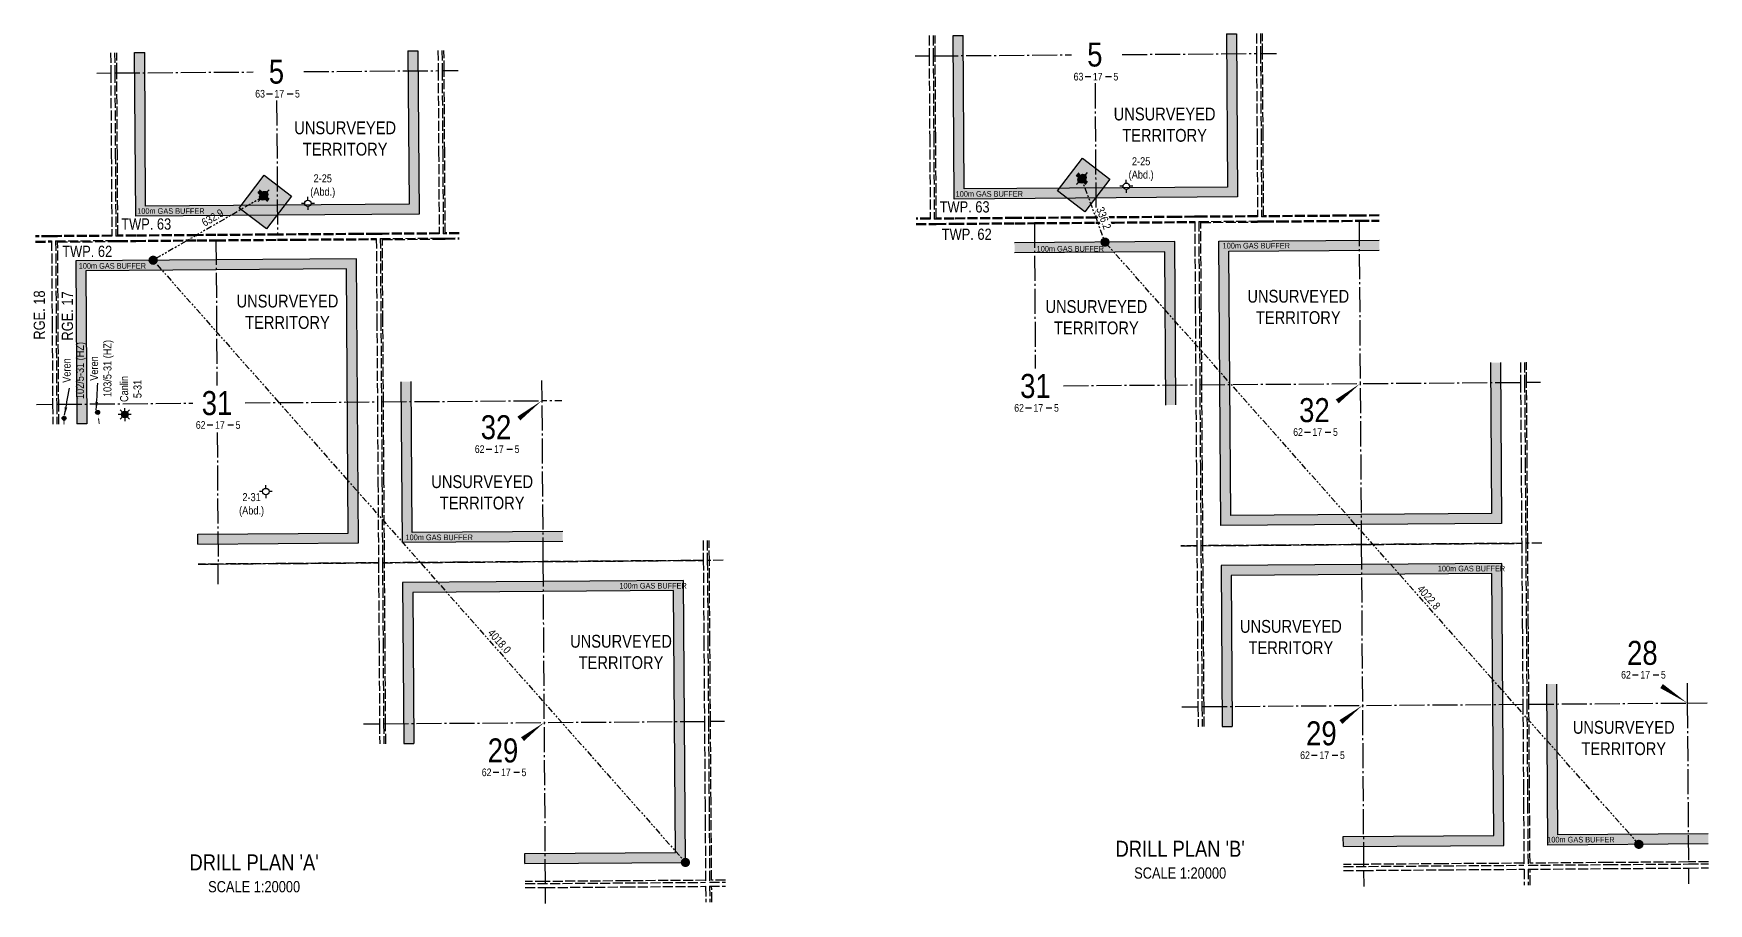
# Model space of a CAD drawing. Extents: x 522868 to 559106, y 6019929 to 6031707.
# Drawn here: x 538081 to 546450, y 6019990 to 6024336 of the extents above; entities that cross this region are included whole.
import ezdxf
from ezdxf.enums import TextEntityAlignment as Align

# ---------------------------------------------------------------- set-up
doc = ezdxf.new("R2010")
doc.units = 0
doc.header["$LTSCALE"] = 5
for name, pattern in [('foc-DOT', [1, 0.2, -0.8]), ('foc-DRILLPATH', [14.75, 6, -1.75, 1.75, -1.75, 1.75, -1.75]), ('foc-QUARTERLINE', [33, 25, -3, 2, -3]), ('foc-UNSURVEYED', [12.5, 10, -2.5])]:
    doc.linetypes.add(name, pattern=pattern)
for name, color, linetype in [('10', 1, 'Continuous'), ('9', 3, 'Continuous'), ('ABADATA-DRILL', 8, 'foc-DOT'), ('ABADATA-DRILL-T', 8, 'Continuous'), ('AS-TARGET-GAS', 182, 'Continuous'), ('AS-TARGET-GAS-H', 181, 'Continuous'), ('D-TXT', 6, 'Continuous'), ('DETAIL-T', 7, 'Continuous'), ('L-BD', 7, 'Continuous'), ('L-MON', 1, 'Continuous'), ('L-SECLBL', 7, 'Continuous'), ('L-SECQ', 8, 'foc-QUARTERLINE'), ('L-UNS-T', 3, 'Continuous'), ('L-USEC', 7, 'foc-UNSURVEYED'), ('P-BUFFER-H 100m', 191, 'Continuous'), ('P-PDRILLPATH', 12, 'foc-DRILLPATH'), ('P-PROPOSED', 10, 'Continuous'), ('P-PROPOSED-H', 21, 'Continuous')]:
    doc.layers.add(name, color=color, linetype=linetype)
doc.styles.add('80CG', font='ARIALN.TTF', dxfattribs={"height": 10})
doc.styles.add('80L', font='ARIALN.TTF', dxfattribs={"height": 10})
doc.styles.add('SIMPLEX', font='ARIALN.TTF')
doc.dimstyles.new('Compass 5 000', dxfattribs={"dimscale": 5, "dimtxt": 9, "dimasz": 2, "dimexe": 0.2, "dimexo": 0.0625, "dimgap": 0.5, "dimtad": 0, "dimtih": 1, "dimtoh": 1, "dimzin": 0, "dimdsep": 46, "dimtxsty": '80CG', "dimcen": 0.1, "dimse1": 1, "dimse2": 1, "dimclrd": 256, "dimclrt": 256, "dimaunit": 1, "dimadec": 4, "dimazin": 0, "dimtfac": 0.06, "dimtofl": 0, "dimtmove": 0, "dimatfit": 1, "dimfxl": 0.2, "dimtolj": 1, "dimtzin": 0, "dimlwd": -1, "dimarcsym": 0})

# ---------------------------------------------------------------- blocks, each defined once
blk = doc.blocks.new('L-SECLBL')
at = {"layer": '9', "color": 7}
for p, q in [((-5.1, -27.8), (-12.3, -27.8)), ((20.7, -27.8), (13.5, -27.8))]:
    blk.add_line(p, q, dxfattribs=at)
at = {"layer": '10', "color": 2, "style": 'SIMPLEX'}
blk.add_attdef('SEC', text='', height=30, dxfattribs=at).set_placement((0, 0), align=Align.MIDDLE)
at = {"layer": '10', "color": 5, "style": '80L'}
blk.add_attdef('TWP', text='', height=9.5, dxfattribs=at).set_placement((-14.4, -27.4), align=Align.MIDDLE_RIGHT)
blk.add_attdef('RGE', text='', height=9.5, dxfattribs=at).set_placement((3.6, -27.4), align=Align.MIDDLE_CENTER)
blk.add_attdef('MER', text='', height=9.5, dxfattribs=at).set_placement((23.2, -27.4), align=Align.MIDDLE_LEFT)
blk = doc.blocks.new('GABD')
for p, q in [((-0.81, 0), (-1.62, 0)), ((0, 0.81), (0, 1.62)), ((1.62, 0), (0.81, 0)), ((0, -0.81), (0, -1.62))]:
    blk.add_line(p, q)
blk.add_circle((0, 0), 0.8)
blk = doc.blocks.new('GAS')
h = blk.add_hatch(color=255)
h.dxf.hatch_style = 1
edge = h.paths.add_edge_path()
edge.add_arc((0, 0), 0.9, 0, 360)
for p, q in [((-0.81, 0), (-1.62, 0)), ((-0.57, 0.57), (-1.14, 1.14)), ((0, 0.81), (0, 1.62)), ((0.57, 0.57), (1.14, 1.14)), ((1.62, 0), (0.81, 0)), ((-0.57, -0.57), (-1.14, -1.14)), ((0, -0.81), (0, -1.62)), ((1.14, -1.14), (0.57, -0.57))]:
    blk.add_line(p, q)
blk.add_circle((0, 0), 0.8)
blk = doc.blocks.new('BH-Existing')
at = {"layer": 'ABADATA-DRILL-T'}
h = blk.add_hatch(color=256, dxfattribs=at)
h.dxf.hatch_style = 1
edge = h.paths.add_edge_path()
edge.add_arc((0, 0), 0.5, 0, 360)
blk.add_circle((0, 0), 0.5, dxfattribs=at)
blk = doc.blocks.new('plbh')
at = {"layer": 'L-MON'}
h = blk.add_hatch(color=255, dxfattribs=at)
h.dxf.hatch_style = 1
edge = h.paths.add_edge_path()
edge.add_arc((0, 0), 1.16, 0, 360)
h = blk.add_hatch(color=256, dxfattribs=at)
h.dxf.hatch_style = 1
h.paths.add_polyline_path([(-0.96, 0, 1), (0.96, 0, 1)])
h.paths.add_polyline_path([(0.91, 0, -1), (-0.91, 0, -1)], flags=16)
h.paths.add_polyline_path([(0.45, 0, -1), (-0.45, 0, -1)], flags=0)
h = blk.add_hatch(color=256, dxfattribs=at)
h.dxf.hatch_style = 1
h.paths.add_polyline_path([(-0.45, 0, 1), (0.45, 0, 1)])
h.paths.add_polyline_path([(0.4, 0, -1), (-0.4, 0, -1)], flags=16)
at = {"layer": 'L-MON', "color": 240}
for radius in [0.96, 0.91, 0.45, 0.4]:
    blk.add_circle((0, 0), radius, dxfattribs=at)
blk = doc.blocks.new('WC')
at = {"layer": 'L-MON'}
h = blk.add_hatch(color=255, dxfattribs=at)
h.dxf.hatch_style = 1
edge = h.paths.add_edge_path()
edge.add_arc((0, 0), 0.9, 0, 360)
at = {"layer": 'L-MON', "color": 240, "flags": 128}
for points in [[(-0.62, 0.5), (-1.23, 1.12)], [(0.52, 0.61), (1.13, 1.21)], [(-1.18, -1.18), (-0.56, -0.57)], [(1.16, -1.18), (0.56, -0.57)]]:
    blk.add_lwpolyline(points, dxfattribs=at)
at = {"layer": 'L-MON', "color": 240}
for radius in [0.8, 0.373]:
    blk.add_circle((0, 0), radius, dxfattribs=at)

msp = doc.modelspace()

# ---------------------------------------------------------------- hatches: boundary and pattern name
at = {"layer": 'AS-TARGET-GAS-H', "linetype": 'Continuous'}
h = msp.add_hatch(color=256, dxfattribs=at)
h.dxf.hatch_style = 1
h.paths.add_polyline_path([(544041.139, 6024335.085), (544046.397, 6023569.047), (542730.601, 6023559.639), (542725.614, 6024326.656), (542675.641, 6024326.331), (542680.954, 6023509.309), (544096.712, 6023519.432), (544091.112, 6024335.428)])
h = msp.add_hatch(color=256, dxfattribs=at)
h.dxf.hatch_style = 1
h.paths.add_polyline_path([(539951.977, 6024249.664), (539957.235, 6023483.626), (538641.439, 6023474.218), (538636.452, 6024241.234), (538586.479, 6024240.909), (538591.792, 6023423.888), (540007.55, 6023434.011), (540001.949, 6024250.007)])
h = msp.add_hatch(color=256, dxfattribs=at)
h.dxf.hatch_style = 1
h.paths.add_polyline_path([(543739.247, 6022480.206), (543789.219, 6022480.575), (543783.711, 6023296.512), (542982.55, 6023290.584), (542982.879, 6023240.611), (543734.076, 6023246.17)])
h = msp.add_hatch(color=256, dxfattribs=at)
h.dxf.hatch_style = 1
h.paths.add_polyline_path([(545360.539, 6022692.12), (545365.899, 6021937.962), (544062.929, 6021928.31), (544054.028, 6023248.538), (544805.209, 6023254.098), (544804.862, 6023304.071), (544003.719, 6023298.141), (544013.294, 6021877.968), (545416.226, 6021888.36), (545410.512, 6022692.49)])
h = msp.add_hatch(color=256, dxfattribs=at)
h.dxf.hatch_style = 1
h.paths.add_polyline_path([(538902.641, 6021784.98), (538902.271, 6021834.952), (539653.827, 6021840.519), (539644.914, 6023160.749), (538342.417, 6023151.11), (538347.309, 6022385.809), (538297.337, 6022385.49), (538292.125, 6023200.713), (539694.549, 6023211.091), (539704.136, 6021790.916)])
h = msp.add_hatch(color=256, dxfattribs=at)
h.dxf.hatch_style = 1
h.paths.add_polyline_path([(540725.195, 6021848.455), (539973.767, 6021842.889), (539968.683, 6022597.054), (539918.71, 6022596.684), (539924.132, 6021792.546), (540725.541, 6021798.483)])
h = msp.add_hatch(color=256, dxfattribs=at)
h.dxf.hatch_style = 1
h.paths.add_polyline_path([(544625.527, 6020324.124), (545377.327, 6020329.7), (545368.03, 6021638.128), (544064.952, 6021628.475), (544070.043, 6020874.196), (544020.07, 6020873.858), (544014.643, 6021678.077), (545417.647, 6021688.47), (545427.655, 6020280.098), (544625.898, 6020274.152)])
h = msp.add_hatch(color=256, dxfattribs=at)
h.dxf.hatch_style = 1
h.paths.add_polyline_path([(540536.365, 6020238.703), (541288.165, 6020244.278), (541278.868, 6021552.707), (539975.79, 6021543.054), (539980.881, 6020788.774), (539930.908, 6020788.437), (539925.48, 6021592.656), (541328.485, 6021603.049), (541338.492, 6020194.677), (540536.736, 6020188.731)])
h = msp.add_hatch(color=256, dxfattribs=at)
h.dxf.hatch_style = 1
h.paths.add_polyline_path([(546448.978, 6020337.643), (545697.267, 6020332.071), (545691.908, 6021086.228), (545641.935, 6021085.857), (545647.649, 6020281.729), (546449.342, 6020287.671)])
at = {"layer": 'P-PROPOSED-H', "linetype": 'Continuous'}
h = msp.add_hatch(color=256, dxfattribs=at)
h.dxf.hatch_style = 1
h.paths.add_polyline_path([(543459.307, 6023608.549), (543334.655, 6023445.219), (543197.641, 6023549.787), (543322.293, 6023713.118)])
h = msp.add_hatch(color=256, dxfattribs=at)
h.dxf.hatch_style = 1
h.paths.add_polyline_path([(539370.145, 6023523.128), (539245.493, 6023359.798), (539108.479, 6023464.366), (539233.131, 6023627.696)])

# ---------------------------------------------------------------- linework, layer by layer
at = {"layer": 'ABADATA-DRILL', "flags": 128}
for points in [[(538234.847, 6022385.09), (538234.703, 6022392.272), (538234.173, 6022414.17)], [(538410.729, 6022386.214), (538409.133, 6022395.526), (538404.245, 6022426.445), (538401.487, 6022443.408)]]:
    msp.add_lwpolyline(points, dxfattribs=at)
at = {"layer": 'L-SECLBL', "flags": 128}
for points in [[(544709.88, 6022587.353, 0, 23.987, 0), (544595.167, 6022498.082, 0, 0, 0)], [(540620.718, 6022501.932, 0, 23.987, 0), (540506.005, 6022412.661, 0, 0, 0)], [(546344.27, 6020991.115, 0, 23.987, 0), (546215.703, 6021075.94, 0, 0, 0)], [(544721.022, 6020979.082, 0, 23.987, 0), (544613.434, 6020896.168, 0, 0, 0)], [(540631.86, 6020893.661, 0, 23.987, 0), (540524.272, 6020810.747, 0, 0, 0)]]:
    msp.add_lwpolyline(points, format="xyseb", dxfattribs=at)
at = {"layer": 'L-SECQ'}
for p, q in [((546343.542, 6021091.059), (546344.27, 6020991.115)), ((545552.753, 6020985.247), (546344.27, 6020991.115)), ((546344.27, 6020991.115), (546444.215, 6020991.856)), ((546344.27, 6020991.115), (546350.054, 6020197.039)), ((541463.591, 6020899.826), (541533.378, 6020900.343))]:
    msp.add_line(p, q, dxfattribs=at)
at = {"layer": 'L-SECQ', "flags": 128}
for points in [[(542486.407, 6024223.926), (542556.248, 6024224.425)], [(542576.365, 6024224.569), (543267.276, 6024229.508)], [(543520.199, 6024231.316), (544191.743, 6024236.116)], [(544211.849, 6024236.26), (544291.741, 6024236.831)], [(544211.849, 6024236.26), (544291.688, 6024236.831)], [(538397.245, 6024138.505), (538467.086, 6024139.004)], [(538487.203, 6024139.148), (539178.114, 6024144.087)], [(539431.037, 6024145.895), (540102.581, 6024150.695)], [(540122.687, 6024150.839), (540202.579, 6024151.41)], [(540122.687, 6024150.839), (540202.526, 6024151.41)], [(543385.002, 6024087.357), (543389.5, 6023414.543)], [(539295.84, 6024001.936), (539300.338, 6023329.122)], [(543081.842, 6023391.271), (543086.629, 6022662.785)], [(544704.262, 6023398.25), (544709.88, 6022587.353), (545511.167, 6022593.286)], [(538992.68, 6023305.85), (538997.467, 6022577.364)], [(540620.026, 6022601.877), (540620.718, 6022501.932), (540720.663, 6022502.672)], [(543227.192, 6022576.376), (543888.49, 6022581.271)], [(543908.596, 6022581.42), (544709.88, 6022587.353), (544715.451, 6021783.217)], [(545541.326, 6022593.509), (545611.111, 6022594.027)], [(538196.757, 6022483.986), (538876.586, 6022489.019)], [(539138.03, 6022490.954), (539799.328, 6022495.85)], [(539819.434, 6022495.999), (540620.718, 6022501.932), (540626.289, 6021697.796)], [(538096.812, 6022483.358), (538176.651, 6022483.837)], [(538999.011, 6022342.496), (539003.326, 6021685.776)], [(544715.451, 6021783.217), (544721.022, 6020979.082), (545522.595, 6020985.023)], [(539003.983, 6021585.831), (539003.326, 6021685.776)], [(540626.289, 6021697.796), (540631.86, 6020893.661), (541433.433, 6020899.601)], [(543819.506, 6020972.401), (543899.345, 6020972.993)], [(543919.451, 6020973.142), (544721.022, 6020979.082), (544726.593, 6020174.949)], [(539730.344, 6020886.98), (539810.183, 6020887.572)], [(539830.289, 6020887.721), (540631.86, 6020893.661), (540637.431, 6020089.528)], [(544726.732, 6020154.843), (544727.285, 6020075.004)], [(546350.274, 6020166.88), (546350.856, 6020087.04)], [(540637.57, 6020069.422), (540638.123, 6019989.583)]]:
    msp.add_lwpolyline(points, dxfattribs=at)
at = {"layer": 'L-USEC'}
for p, q in [((544191.056, 6024336.114), (544191.743, 6024236.116)), ((544211.162, 6024336.244), (544211.849, 6024236.254)), ((544221.901, 6024236.332), (544221.214, 6024336.309)), ((540101.894, 6024250.693), (540102.581, 6024150.695)), ((540122, 6024250.823), (540122.687, 6024150.833)), ((540132.739, 6024150.911), (540132.052, 6024250.888)), ((542555.59, 6024325.551), (542556.248, 6024224.425)), ((542575.696, 6024325.681), (542576.354, 6024224.556)), ((542586.407, 6024224.64), (542585.748, 6024325.746)), ((538466.428, 6024240.13), (538467.086, 6024139.004)), ((538486.534, 6024240.26), (538487.192, 6024139.135)), ((538497.245, 6024139.219), (538496.586, 6024240.325)), ((542556.248, 6024224.425), (542558.884, 6023818.978)), ((542576.354, 6024224.556), (542578.99, 6023819.109)), ((542589.043, 6023819.195), (542586.407, 6024224.64)), ((544191.743, 6024236.116), (544194.525, 6023830.673)), ((544211.849, 6024236.254), (544214.631, 6023830.811)), ((544224.685, 6023830.888), (544221.901, 6024236.332)), ((538467.086, 6024139.004), (538469.722, 6023733.557)), ((538487.192, 6024139.135), (538489.828, 6023733.688)), ((538499.881, 6023733.774), (538497.245, 6024139.219)), ((540102.581, 6024150.695), (540105.363, 6023745.252)), ((540122.687, 6024150.833), (540125.469, 6023745.39)), ((540135.523, 6023745.467), (540132.739, 6024150.911)), ((544194.525, 6023830.673), (544197.342, 6023420.199)), ((544214.631, 6023830.811), (544217.447, 6023420.345)), ((544227.466, 6023425.444), (544224.685, 6023830.888)), ((540105.363, 6023745.252), (540108.18, 6023334.778)), ((540125.469, 6023745.39), (540128.285, 6023334.924)), ((540138.304, 6023340.023), (540135.523, 6023745.467)), ((542558.884, 6023818.978), (542561.553, 6023408.502)), ((542578.99, 6023819.109), (542581.659, 6023408.649)), ((542591.678, 6023413.748), (542589.043, 6023819.195)), ((538469.722, 6023733.557), (538472.391, 6023323.081)), ((538489.828, 6023733.688), (538492.497, 6023323.228)), ((538502.516, 6023328.327), (538499.881, 6023733.774)), ((542561.52, 6023413.532), (542491.41, 6023413.031)), ((542561.556, 6023408.505), (542491.503, 6023408.004)), ((542681.133, 6023409.36), (542581.659, 6023408.649)), ((542681.097, 6023414.387), (542591.678, 6023413.748)), ((542985.542, 6023416.564), (542681.097, 6023414.387)), ((542985.578, 6023411.537), (542681.133, 6023409.36)), ((543081.671, 6023417.252), (542985.542, 6023416.564)), ((543081.707, 6023412.224), (542985.578, 6023411.537)), ((543389.467, 6023419.452), (543081.671, 6023417.252)), ((543389.503, 6023414.425), (543081.707, 6023412.224)), ((543482.24, 6023420.115), (543389.467, 6023419.452)), ((543482.276, 6023415.088), (543389.503, 6023414.425)), ((543793.387, 6023422.34), (543482.24, 6023420.115)), ((543793.423, 6023417.313), (543482.276, 6023415.088)), ((543882.809, 6023422.98), (543793.387, 6023422.34)), ((543882.845, 6023417.953), (543793.423, 6023417.313)), ((543912.968, 6023423.195), (543882.809, 6023422.98)), ((543913.004, 6023418.168), (543882.845, 6023417.953)), ((544197.307, 6023425.229), (543912.968, 6023423.195)), ((544197.343, 6023420.201), (543913.004, 6023418.168)), ((544303.515, 6023420.96), (544217.447, 6023420.345)), ((544303.479, 6023425.987), (544227.466, 6023425.444)), ((544621.329, 6023428.26), (544303.479, 6023425.987)), ((544621.365, 6023423.23), (544303.515, 6023420.958)), ((544704.05, 6023428.851), (544621.329, 6023428.26)), ((544704.086, 6023423.823), (544621.365, 6023423.233)), ((544803.993, 6023429.565), (544704.05, 6023428.851)), ((544804.027, 6023424.538), (544704.086, 6023423.823)), ((538171.268, 6023325.958), (538091.429, 6023325.387)), ((538201.426, 6023326.174), (538171.268, 6023325.958)), ((538472.358, 6023328.111), (538201.426, 6023326.174)), ((538591.935, 6023328.966), (538502.516, 6023328.327)), ((538896.38, 6023331.143), (538591.935, 6023328.966)), ((538896.416, 6023326.116), (538591.971, 6023323.939)), ((538992.509, 6023331.83), (538896.38, 6023331.143)), ((538992.545, 6023326.803), (538896.416, 6023326.116)), ((539300.305, 6023334.031), (538992.509, 6023331.83)), ((539300.341, 6023329.004), (538992.545, 6023326.803)), ((539393.078, 6023334.694), (539300.305, 6023334.031)), ((539393.114, 6023329.666), (539300.341, 6023329.004)), ((539704.225, 6023336.919), (539393.078, 6023334.694)), ((539704.261, 6023331.892), (539393.114, 6023329.666)), ((539793.647, 6023337.559), (539704.225, 6023336.919)), ((539793.683, 6023332.532), (539704.261, 6023331.892)), ((539823.806, 6023337.774), (539793.647, 6023337.559)), ((539823.842, 6023332.747), (539793.683, 6023332.532)), ((540108.145, 6023339.807), (539823.806, 6023337.774)), ((540108.181, 6023334.78), (539823.842, 6023332.747)), ((540208.126, 6023335.495), (540128.285, 6023334.924)), ((540208.091, 6023340.522), (540138.304, 6023340.023)), ((542491.893, 6023386.903), (542561.685, 6023387.419)), ((542491.986, 6023381.876), (542561.723, 6023382.392)), ((542561.685, 6023387.419), (542591.844, 6023387.642)), ((542561.723, 6023382.392), (542591.881, 6023382.615)), ((542591.844, 6023387.642), (542681.262, 6023388.305)), ((542591.881, 6023382.615), (542681.299, 6023383.278)), ((542681.262, 6023388.305), (542985.709, 6023390.557)), ((542681.299, 6023383.278), (542985.746, 6023385.53)), ((542985.709, 6023390.557), (543081.838, 6023391.269)), ((542985.746, 6023385.53), (543081.875, 6023386.241)), ((543081.838, 6023391.269), (543389.637, 6023393.546)), ((543081.875, 6023386.241), (543389.674, 6023388.519)), ((543389.637, 6023393.546), (543482.409, 6023394.233)), ((543389.674, 6023388.519), (543482.446, 6023389.206)), ((543482.409, 6023394.233), (543793.559, 6023396.536)), ((543482.446, 6023389.206), (543793.596, 6023391.508)), ((543793.559, 6023396.536), (543882.981, 6023397.197)), ((543793.596, 6023391.508), (543883.018, 6023392.17)), ((543882.984, 6023397.2), (543885.755, 6022986.722)), ((543903.1, 6023397.346), (544197.481, 6023399.526)), ((543903.1, 6023397.346), (543905.871, 6022986.857)), ((543913.176, 6023392.393), (544197.518, 6023394.499)), ((543915.912, 6022986.946), (543913.176, 6023392.393)), ((544197.481, 6023399.526), (544227.639, 6023399.749)), ((544197.518, 6023394.499), (544227.677, 6023394.722)), ((544227.639, 6023399.749), (544303.651, 6023400.312)), ((544227.677, 6023394.722), (544303.689, 6023395.285)), ((544303.651, 6023400.315), (544621.505, 6023402.667)), ((544303.689, 6023395.285), (544621.542, 6023397.637)), ((544621.505, 6023402.665), (544704.225, 6023403.277)), ((544621.542, 6023397.637), (544704.262, 6023398.25)), ((544704.225, 6023403.277), (544804.17, 6023404.016)), ((544704.262, 6023398.25), (544804.205, 6023398.989)), ((538171.304, 6023320.931), (538091.461, 6023320.36)), ((538091.596, 6023299.368), (538171.436, 6023299.77)), ((538091.628, 6023294.34), (538171.468, 6023294.743)), ((538201.462, 6023321.146), (538171.304, 6023320.931)), ((538171.436, 6023299.77), (538174.06, 6022889.29)), ((538191.541, 6023299.919), (538472.523, 6023301.998)), ((538191.541, 6023299.919), (538194.165, 6022889.419)), ((538472.394, 6023323.084), (538201.462, 6023321.146)), ((538201.626, 6023294.966), (538472.561, 6023296.971)), ((538204.218, 6022889.514), (538201.626, 6023294.966)), ((538472.523, 6023301.998), (538502.682, 6023302.221)), ((538472.561, 6023296.971), (538502.719, 6023297.194)), ((538591.971, 6023323.939), (538492.497, 6023323.228)), ((538502.682, 6023302.221), (538592.1, 6023302.884)), ((538502.719, 6023297.194), (538592.137, 6023297.857)), ((538592.1, 6023302.884), (538896.547, 6023305.136)), ((538592.137, 6023297.857), (538896.584, 6023300.108)), ((538896.547, 6023305.136), (538992.676, 6023305.847)), ((538896.584, 6023300.108), (538992.713, 6023300.82)), ((538992.676, 6023305.847), (539300.475, 6023308.125)), ((538992.713, 6023300.82), (539300.512, 6023303.098)), ((539300.475, 6023308.125), (539393.247, 6023308.812)), ((539300.512, 6023303.098), (539393.284, 6023303.785)), ((539393.247, 6023308.812), (539704.397, 6023311.114)), ((539393.284, 6023303.785), (539704.434, 6023306.087)), ((539704.397, 6023311.114), (539793.819, 6023311.776)), ((539704.434, 6023306.087), (539793.856, 6023306.749)), ((539793.822, 6023311.779), (539796.593, 6022901.3)), ((539813.938, 6023311.925), (540108.319, 6023314.105)), ((539813.938, 6023311.925), (539816.709, 6022901.436)), ((539824.014, 6023306.972), (540108.356, 6023309.078)), ((539826.75, 6022901.524), (539824.014, 6023306.972)), ((540108.319, 6023314.105), (540138.477, 6023314.328)), ((540108.356, 6023309.078), (540138.515, 6023309.301)), ((540138.477, 6023314.328), (540208.268, 6023314.845)), ((540138.515, 6023309.301), (540208.302, 6023309.818)), ((543885.755, 6022986.722), (543888.49, 6022581.271)), ((543905.861, 6022986.857), (543908.596, 6022581.407)), ((543918.648, 6022581.495), (543915.912, 6022986.946)), ((538174.06, 6022889.29), (538176.651, 6022483.837)), ((538194.165, 6022889.419), (538196.757, 6022483.965)), ((538206.81, 6022484.06), (538204.218, 6022889.514)), ((539796.593, 6022901.3), (539799.328, 6022495.85)), ((539816.699, 6022901.436), (539819.434, 6022495.986)), ((539829.486, 6022496.074), (539826.75, 6022901.524)), ((545510.456, 6022693.23), (545511.167, 6022593.286)), ((545530.562, 6022693.379), (545531.272, 6022593.429)), ((545541.326, 6022593.509), (545540.615, 6022693.454)), ((543888.49, 6022581.271), (543891.204, 6022179.203)), ((543908.596, 6022581.407), (543911.31, 6022179.339)), ((543921.362, 6022179.427), (543918.648, 6022581.495)), ((545511.167, 6022593.286), (545514.024, 6022191.221)), ((545531.272, 6022593.429), (545534.13, 6022191.364)), ((545544.183, 6022191.445), (545541.326, 6022593.509)), ((539799.328, 6022495.85), (539802.042, 6022093.782)), ((539819.434, 6022495.986), (539822.148, 6022093.917)), ((539832.2, 6022094.006), (539829.486, 6022496.074)), ((538176.651, 6022483.837), (538177.285, 6022384.722)), ((538196.757, 6022483.965), (538197.391, 6022384.851)), ((538207.444, 6022384.915), (538206.81, 6022484.06)), ((543891.204, 6022179.203), (543893.918, 6021777.132)), ((543911.31, 6022179.339), (543914.023, 6021777.268)), ((543924.076, 6021777.357), (543921.362, 6022179.427)), ((545514.024, 6022191.221), (545516.881, 6021789.155)), ((545534.13, 6022191.364), (545536.987, 6021789.298)), ((545547.039, 6021789.379), (545544.183, 6022191.445)), ((539802.042, 6022093.782), (539804.756, 6021691.711)), ((539822.148, 6022093.917), (539824.861, 6021691.847)), ((539834.914, 6021691.935), (539832.2, 6022094.006)), ((541427.009, 6021803.679), (541427.719, 6021703.734)), ((541447.115, 6021803.828), (541447.825, 6021703.877)), ((541457.877, 6021703.958), (541457.167, 6021803.902)), ((543893.918, 6021777.132), (543814.079, 6021776.541)), ((543814.079, 6021776.541), (543893.918, 6021777.132)), ((543893.918, 6021777.132), (543896.632, 6021375.063)), ((543914.023, 6021777.282), (544314.731, 6021780.249)), ((544314.731, 6021780.249), (543914.023, 6021777.282)), ((543914.023, 6021777.268), (543916.738, 6021375.198)), ((543926.79, 6021375.288), (543924.076, 6021777.357)), ((544314.731, 6021780.249), (544715.451, 6021783.217)), ((544715.451, 6021783.217), (544314.731, 6021780.249)), ((544715.451, 6021783.217), (545116.166, 6021786.187)), ((545116.166, 6021786.187), (544715.451, 6021783.217)), ((545116.166, 6021786.187), (545516.881, 6021789.155)), ((545516.881, 6021789.155), (545116.166, 6021786.187)), ((545516.881, 6021789.155), (545519.739, 6021387.089)), ((545616.826, 6021789.896), (545536.987, 6021789.304)), ((545536.987, 6021789.298), (545539.845, 6021387.232)), ((545549.897, 6021387.313), (545547.039, 6021789.379)), ((539003.326, 6021685.776), (538903.382, 6021685.036)), ((538903.382, 6021685.036), (539003.326, 6021685.776)), ((539404.041, 6021688.743), (539003.326, 6021685.776)), ((539003.326, 6021685.776), (539404.041, 6021688.743)), ((539804.756, 6021691.711), (539404.041, 6021688.743)), ((539404.041, 6021688.743), (539804.756, 6021691.711)), ((539804.756, 6021691.711), (539807.47, 6021289.642)), ((539824.861, 6021691.861), (540225.569, 6021694.828)), ((540225.569, 6021694.828), (539824.861, 6021691.861)), ((539824.861, 6021691.847), (539827.575, 6021289.777)), ((539837.628, 6021289.866), (539834.914, 6021691.935)), ((540225.569, 6021694.828), (540626.289, 6021697.796)), ((540626.289, 6021697.796), (540225.569, 6021694.828)), ((540626.289, 6021697.796), (541027.004, 6021700.766)), ((541027.004, 6021700.766), (540626.289, 6021697.796)), ((541027.004, 6021700.766), (541427.719, 6021703.734)), ((541427.719, 6021703.734), (541027.004, 6021700.766)), ((541427.719, 6021703.734), (541430.577, 6021301.668)), ((541527.664, 6021704.475), (541447.825, 6021703.883)), ((541447.825, 6021703.877), (541450.683, 6021301.811)), ((541460.735, 6021301.892), (541457.877, 6021703.958)), ((543896.632, 6021375.063), (543899.345, 6020972.993)), ((543916.738, 6021375.198), (543919.451, 6020973.129)), ((543929.503, 6020973.216), (543926.79, 6021375.288)), ((545519.739, 6021387.089), (545522.595, 6020985.023)), ((545539.845, 6021387.232), (545542.701, 6020985.165)), ((545552.753, 6020985.247), (545549.897, 6021387.313)), ((539807.47, 6021289.642), (539810.183, 6020887.572)), ((539827.575, 6021289.777), (539830.288, 6020887.708)), ((539840.341, 6020887.795), (539837.628, 6021289.866)), ((541430.577, 6021301.668), (541433.433, 6020899.601)), ((541450.683, 6021301.811), (541453.539, 6020899.744)), ((541463.591, 6020899.826), (541460.735, 6021301.892)), ((545522.595, 6020985.023), (545525.452, 6020582.951)), ((545542.701, 6020985.165), (545545.558, 6020583.094)), ((545555.61, 6020583.176), (545552.753, 6020985.247)), ((541433.433, 6020899.601), (541436.29, 6020497.53)), ((541453.539, 6020899.744), (541456.396, 6020497.673)), ((541466.448, 6020497.755), (541463.591, 6020899.826)), ((543899.345, 6020972.993), (543900.019, 6020873.034)), ((543919.451, 6020973.129), (543920.125, 6020873.184)), ((543930.178, 6020873.258), (543929.503, 6020973.216)), ((539810.183, 6020887.572), (539810.857, 6020787.613)), ((539830.288, 6020887.708), (539830.963, 6020787.763)), ((539841.016, 6020787.837), (539840.341, 6020887.795)), ((545525.452, 6020582.951), (545526.125, 6020488.272)), ((545545.558, 6020583.094), (545546.231, 6020488.415)), ((545558.396, 6020191.171), (545555.61, 6020583.176)), ((541436.29, 6020497.53), (541436.963, 6020402.851)), ((541456.396, 6020497.673), (541457.069, 6020402.994)), ((541469.234, 6020105.749), (541466.448, 6020497.755)), ((545526.125, 6020488.272), (545528.309, 6020180.894)), ((545546.231, 6020488.415), (545548.415, 6020181.043)), ((541436.963, 6020402.851), (541439.147, 6020095.473)), ((541457.069, 6020402.994), (541459.253, 6020095.622)), ((544726.523, 6020185.002), (544626.57, 6020184.261)), ((544626.639, 6020174.207), (545127.443, 6020177.922)), ((544626.639, 6020174.208), (544726.584, 6020174.949)), ((544626.778, 6020154.102), (544726.732, 6020154.843)), ((545127.38, 6020187.975), (544726.523, 6020185.002)), ((544726.732, 6020154.843), (545127.592, 6020157.816)), ((545528.238, 6020190.947), (545127.38, 6020187.975)), ((545127.443, 6020177.922), (545528.309, 6020180.894)), ((545127.592, 6020157.816), (545528.452, 6020160.788)), ((545528.452, 6020160.788), (545529.019, 6020080.948)), ((545548.415, 6020181.043), (545949.261, 6020184.014)), ((545548.558, 6020160.937), (545949.41, 6020163.908)), ((545548.558, 6020160.937), (545549.125, 6020081.097)), ((545949.194, 6020194.066), (545558.396, 6020191.171)), ((545559.178, 6020081.171), (545558.61, 6020161.012)), ((546350.054, 6020197.039), (545949.194, 6020194.066)), ((545949.261, 6020184.014), (546350.125, 6020186.986)), ((545949.41, 6020163.908), (546350.274, 6020166.88)), ((546449.997, 6020197.776), (546350.054, 6020197.039)), ((546350.125, 6020186.986), (546450.07, 6020187.726)), ((546350.274, 6020166.88), (546450.216, 6020167.621)), ((540637.361, 6020099.581), (540537.407, 6020098.839)), ((540537.477, 6020088.786), (541038.281, 6020092.501)), ((540537.477, 6020088.787), (540637.422, 6020089.527)), ((540537.616, 6020068.681), (540637.57, 6020069.422)), ((541038.218, 6020102.554), (540637.361, 6020099.581)), ((540637.57, 6020069.422), (541038.43, 6020072.395)), ((541439.076, 6020105.526), (541038.218, 6020102.554)), ((541038.281, 6020092.501), (541439.147, 6020095.473)), ((541038.43, 6020072.395), (541439.29, 6020075.367)), ((541439.29, 6020075.367), (541439.857, 6019995.526)), ((541459.253, 6020095.622), (541539.092, 6020096.214)), ((541459.396, 6020075.516), (541539.235, 6020076.108)), ((541459.396, 6020075.516), (541459.963, 6019995.675)), ((541539.02, 6020106.267), (541469.234, 6020105.749)), ((541470.016, 6019995.75), (541469.448, 6020075.591))]:
    msp.add_line(p, q, dxfattribs=at)
at = {"layer": 'P-BUFFER-H 100m', "linetype": 'Continuous', "flags": 128}
for points in [[(544091.112, 6024335.428), (544096.712, 6023519.432), (542680.954, 6023509.309), (542675.641, 6024326.331)], [(544041.139, 6024335.085), (544046.397, 6023569.047), (542730.601, 6023559.639), (542725.614, 6024326.656)], [(544041.139, 6024335.085), (544091.112, 6024335.428)], [(540001.949, 6024250.007), (540007.55, 6023434.011), (538591.792, 6023423.888), (538586.479, 6024240.909)], [(539951.977, 6024249.664), (539957.235, 6023483.626), (538641.439, 6023474.218), (538636.452, 6024241.234)], [(539951.977, 6024249.664), (540001.949, 6024250.007)], [(542675.641, 6024326.331), (542725.614, 6024326.656)], [(538586.479, 6024240.909), (538636.452, 6024241.234)], [(543789.219, 6022480.575), (543783.711, 6023296.512), (542982.368, 6023290.678)], [(543739.247, 6022480.206), (543734.076, 6023246.17), (542982.879, 6023240.611)], [(545410.512, 6022692.49), (545416.226, 6021888.36), (544013.294, 6021877.968), (544003.719, 6023298.141), (544804.862, 6023304.071)], [(545360.539, 6022692.12), (545365.899, 6021937.962), (544062.929, 6021928.31), (544054.028, 6023248.538), (544805.209, 6023254.098)], [(538902.641, 6021784.98), (539704.136, 6021790.916), (539694.549, 6023211.091), (538292.125, 6023200.713), (538297.337, 6022385.49)], [(538902.271, 6021834.952), (539653.827, 6021840.519), (539644.914, 6023160.749), (538342.417, 6023151.11), (538347.309, 6022385.809)], [(540725.541, 6021798.483), (539924.132, 6021792.546), (539918.71, 6022596.684)], [(540725.195, 6021848.455), (539973.767, 6021842.889), (539968.683, 6022597.054)], [(538347.309, 6022385.809), (538297.337, 6022385.49)], [(538902.641, 6021784.98), (538902.271, 6021834.952)], [(544625.898, 6020274.152), (545427.655, 6020280.098), (545417.647, 6021688.47), (544014.643, 6021678.077), (544020.07, 6020873.858)], [(540536.736, 6020188.731), (541338.492, 6020194.677), (541328.485, 6021603.049), (539925.48, 6021592.656), (539930.908, 6020788.437)], [(544625.527, 6020324.124), (545377.327, 6020329.7), (545368.03, 6021638.128), (544064.952, 6021628.475), (544070.043, 6020874.196)], [(540536.365, 6020238.703), (541288.165, 6020244.278), (541278.868, 6021552.707), (539975.79, 6021543.054), (539980.881, 6020788.774)], [(546449.342, 6020287.671), (545647.649, 6020281.729), (545641.935, 6021085.857)], [(546448.978, 6020337.643), (545697.267, 6020332.071), (545691.908, 6021086.228)], [(544020.07, 6020873.858), (544070.043, 6020874.196)], [(539930.908, 6020788.437), (539980.881, 6020788.774)], [(544625.898, 6020274.152), (544625.527, 6020324.124)], [(540536.736, 6020188.731), (540536.365, 6020238.703)]]:
    msp.add_lwpolyline(points, dxfattribs=at)
at = {"layer": 'P-PDRILLPATH', "flags": 128}
for points in [[(546102.098, 6020285.107), (543435.012, 6023293.897), (543318.831, 6023609.143)], [(539226.684, 6023519.811), (538678.851, 6023203.551), (541338.492, 6020194.677)]]:
    msp.add_lwpolyline(points, dxfattribs=at)
at = {"layer": 'P-PROPOSED'}
for points in [[(543459.307, 6023608.549), (543334.655, 6023445.219), (543197.641, 6023549.787), (543322.293, 6023713.118), (543459.307, 6023608.549)], [(539370.145, 6023523.128), (539245.493, 6023359.798), (539108.479, 6023464.366), (539233.131, 6023627.696), (539370.145, 6023523.128)]]:
    msp.add_lwpolyline(points, close=True, dxfattribs=at)

# ---------------------------------------------------------------- block references
at = {"layer": 'ABADATA-DRILL-T', "linetype": 'Continuous'}
for name, p, xscale, yscale, zscale in [('GABD', (543541.102, 6023573.025), 19.98946099999986, 19.98946099999986, 19.98946099999986), ('GABD', (539451.94, 6023487.604), 19.98946099999986, 19.98946099999986, 19.98946099999986), ('GAS', (538537.204, 6022432.548), 19.98946099999984, 19.98946099999984, 19.98946099999984), ('GABD', (539241.892, 6022047.692), 19.99999999999983, 19.99999999999983, 19.99999999999983)]:
    msp.add_blockref(name, p, dxfattribs=dict(at, xscale=xscale, yscale=yscale, zscale=zscale))
at = {"layer": 'ABADATA-DRILL-T', "xscale": 19.98946099999984, "yscale": 19.98946099999984, "zscale": 9.999999999999805}
for p in [(538234.173, 6022414.17), (538401.487, 6022443.408)]:
    msp.add_blockref('BH-Existing', p, dxfattribs=at)
at = {"layer": 'L-MON', "xscale": 19.98946099999984, "yscale": 19.98946099999984, "zscale": 19.98946099999984}
for p in [(543315.846, 6023605.232), (543318.831, 6023609.143), (543321.816, 6023613.054), (543324.801, 6023616.965), (539226.684, 6023519.811), (539229.669, 6023523.722), (539232.654, 6023527.633), (539235.639, 6023531.544)]:
    msp.add_blockref('WC', p, dxfattribs=at)
at = {"layer": 'L-MON', "linetype": 'Continuous', "xscale": 19.98946099999984, "yscale": 19.98946099999984, "zscale": 19.98946099999984}
for p in [(538678.851, 6023203.551), (546102.098, 6020285.107), (541338.492, 6020194.677)]:
    msp.add_blockref('plbh', p, dxfattribs=at)
at = {"layer": 'L-SECLBL', "color": 2, "xscale": 3.997892199999969, "yscale": 3.997892199999969, "zscale": 3.997892199999969}
for p, values in [((543384.054, 6024230.343), {'SEC': '5', 'TWP': '63', 'RGE': '17', 'MER': '5'}), ((539294.892, 6024144.921), {'SEC': '5', 'TWP': '63', 'RGE': '17', 'MER': '5'}), ((543087.204, 6022575.339), {'SEC': '31', 'TWP': '62', 'RGE': '17', 'MER': '5'}), ((538998.042, 6022489.918), {'SEC': '31', 'TWP': '62', 'RGE': '17', 'MER': '5'}), ((544481.172, 6022454.614), {'SEC': '32', 'TWP': '62', 'RGE': '17', 'MER': '5'}), ((540392.01, 6022369.193), {'SEC': '32', 'TWP': '62', 'RGE': '17', 'MER': '5'}), ((546119.713, 6021241.868), {'SEC': '28', 'TWP': '62', 'RGE': '17', 'MER': '5'}), ((544515.955, 6020839.858), {'SEC': '29', 'TWP': '62', 'RGE': '17', 'MER': '5'}), ((540426.793, 6020754.437), {'SEC': '29', 'TWP': '62', 'RGE': '17', 'MER': '5'})]:
    msp.add_blockref('L-SECLBL', p, dxfattribs=at).add_auto_attribs(values)

# ---------------------------------------------------------------- texts
at = {"layer": 'ABADATA-DRILL-T', "linetype": 'Continuous', "attachment_point": 1, "style": '80L'}
for s, width, gutter_width, insert, char_height in [('\\pxqc;2-25 (Abd.)', 122.32732, 199.895, (543554.208, 6023717.948), 39.97892), ('\\pxqc;2-25 (Abd.)', 122.32732, 199.895, (539465.046, 6023632.527), 39.97892), ('\\pxqc;2-31\\P(Abd.)', 122.39181, 200, (539109.471, 6022039.879), 40)]:
    msp.add_mtext_dynamic_manual_height_columns(s, width=width, gutter_width=gutter_width, heights=[0], dxfattribs=dict(at, insert=insert, char_height=char_height))
at = {"layer": 'ABADATA-DRILL-T', "char_height": 40, "attachment_point": 1, "rotation": 90, "style": '80L'}
for s, width, gutter_width, insert in [('\\pxqc;Veren\\P102/5-31 (HZ)', 297.11885, 200, (538226.329, 6022503.829)), ('\\pxqc;Veren\\P103/5-31 (HZ)', 307.57264, 50, (538363.658, 6022508.816)), ('\\pxqc;Canlin\\P5-31', 31.76439, 50, (538513.858, 6022544.353))]:
    msp.add_mtext_dynamic_manual_height_columns(s, width=width, gutter_width=gutter_width, heights=[0], dxfattribs=dict(at, insert=insert))
at = {"layer": 'AS-TARGET-GAS', "char_height": 27.98525, "attachment_point": 1, "style": '80L'}
for insert in [(542688.532, 6023548.739), (538599.37, 6023463.318), (543093.29, 6023274.618), (544022.541, 6023290.189), (538306.938, 6023189.197), (539939.98, 6021832.989), (545097.762, 6021676.718), (541008.6, 6021591.297), (545644.542, 6020322.58)]:
    msp.add_mtext_dynamic_manual_height_columns('100m GAS BUFFER', width=350.55628, gutter_width=189.9, heights=[0], dxfattribs=dict(at, insert=insert))
at = {"layer": 'D-TXT', "color": 3, "char_height": 55.9705, "attachment_point": 1, "style": '80L'}
for s, insert in [('TWP. 63', (542608.686, 6023498.013)), ('TWP. 63', (538519.524, 6023412.592)), ('TWP. 62', (542619.271, 6023361.349)), ('TWP. 62', (538224.684, 6023275.928))]:
    msp.add_mtext_dynamic_manual_height_columns(s, width=405.36786, gutter_width=189.9, heights=[0], dxfattribs=dict(at, insert=insert))
at = {"layer": 'D-TXT', "color": 3, "char_height": 55.9705, "attachment_point": 1, "rotation": 90, "style": '80L'}
for s, width, insert in [('RGE. 18', 294.86556, (538081.835, 6022806.606)), ('RGE. 17', 255.30977, (538222.399, 6022802.1))]:
    msp.add_mtext_dynamic_manual_height_columns(s, width=width, gutter_width=189.9, heights=[0], dxfattribs=dict(at, insert=insert))
at = {"layer": 'DETAIL-T', "color": 3, "char_height": 79.95784, "width": 1049.24096, "attachment_point": 5, "style": '80CG'}
for s, insert in [("\\pxqc;DRILL PLAN 'A'\\P{\\H0.7x;SCALE 1:20000}", (539183.39, 6020139.9)), ("\\pxqc;DRILL PLAN 'B'\\P{\\H0.7x;SCALE 1:20000}", (543810.471, 6020208.019))]:
    msp.add_mtext(s, dxfattribs=dict(at, insert=insert))
at = {"layer": 'L-BD', "linetype": 'Continuous', "style": '80L'}
for s, rotation, p in [('632.9', 29.9975, (538975.659, 6023416.307)), ('4022.8', 311.5548, (545052.96, 6021519.078)), ('4018.0', 311.4745, (540409.517, 6021299.522))]:
    msp.add_text(s, height=39.9789, rotation=rotation, dxfattribs=at).set_placement(p, align=Align.MIDDLE)
at = {"layer": 'L-UNS-T', "color": 3, "char_height": 63.96628, "attachment_point": 5, "style": '80L'}
for insert in [(543732.592, 6023880.405), (539638.201, 6023811.232), (539349.756, 6022945.6), (543391.555, 6022918.435), (544400.616, 6022969.808), (540322.864, 6022043.396), (544363.579, 6021320.306), (541016.421, 6021245.965), (546026.659, 6020815.972)]:
    msp.add_mtext_dynamic_manual_height_columns('\\pxqc;UNSURVEYED TERRITORY', width=505.38855, gutter_width=189.9, heights=[0], dxfattribs=dict(at, insert=insert))

# ---------------------------------------------------------------- leaders
at = {"layer": 'ABADATA-DRILL-T', "path_type": 1}
for points in [[(538394.505, 6022456.142), (538402.127, 6022589.919)], [(538236.118, 6022429.046), (538260.259, 6022563.674)]]:
    msp.add_leader(points, dimstyle='Compass 5 000', override={"dimasz": 8, "dimgap": 0.5, "dimtad": 0}, dxfattribs=at)

# ---------------------------------------------------------------- next in the draw order: texts
at = {"layer": 'L-BD', "linetype": 'Continuous', "insert": (543447.528, 6023420.453), "char_height": 39.9789, "width": 112.59166, "attachment_point": 2, "rotation": 290.231, "style": '80L', "bg_fill": 3, "box_fill_scale": 1.15, "bg_fill_color": 256, "bg_fill_true_color": 256, "bg_fill_transparency": 0}
msp.add_mtext('336.2', dxfattribs=at)

# ---------------------------------------------------------------- next in the draw order: block references
at = {"layer": 'L-MON', "linetype": 'Continuous', "xscale": 19.98946099999984, "yscale": 19.98946099999984, "zscale": 19.98946099999984}
msp.add_blockref('plbh', (543435.012, 6023293.897), dxfattribs=at)

doc.saveas('drawing.dxf')
